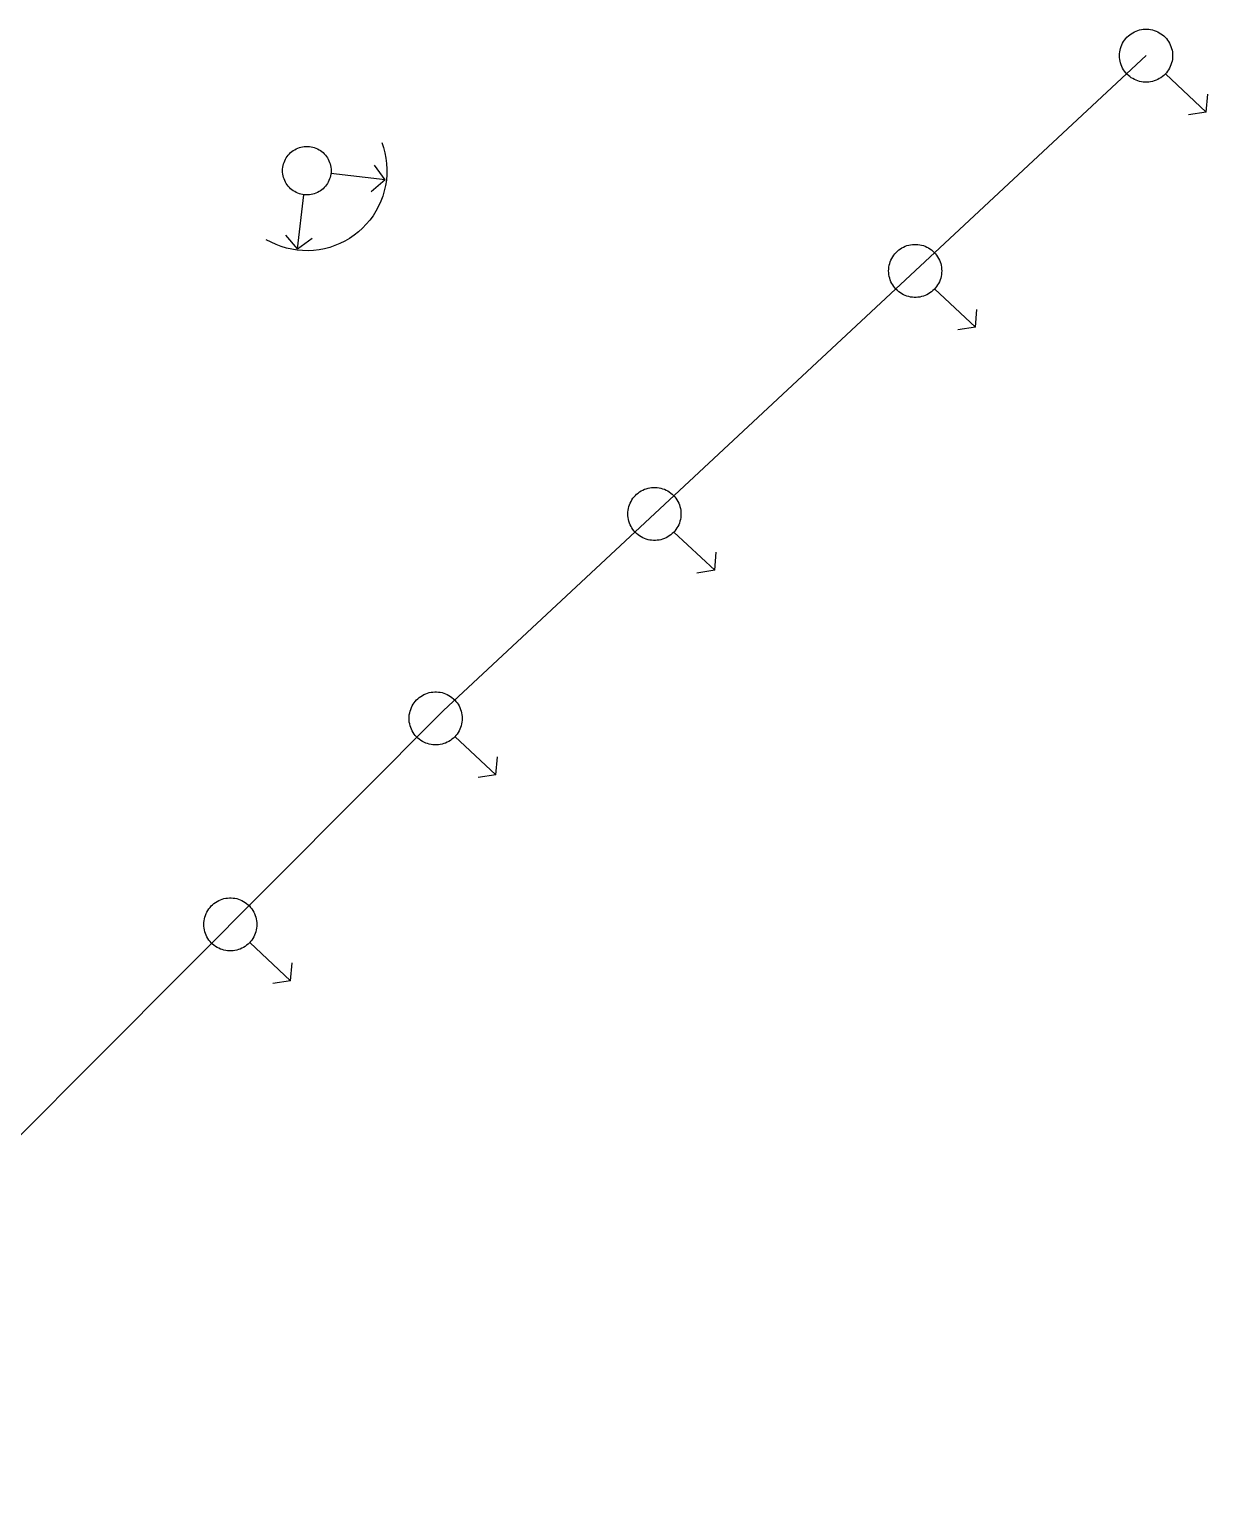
# Model space of a CAD drawing. Header units: inches. Extents: x 1390672 to 1398270, y 354915 to 360781.
# Drawn here: x 1393636 to 1393774.5, y 358096.9 to 358268.2 of the extents above; entities that cross this region are included whole.
import ezdxf

# ---------------------------------------------------------------- set-up
doc = ezdxf.new("R2010")
doc.units = ezdxf.units.IN
doc.header["$MEASUREMENT"] = 0

msp = doc.modelspace()

# ---------------------------------------------------------------- linework, layer by layer
for points in [[(1393770.32, 358265.12), (1393770.31, 358264.9), (1393770.29, 358264.68), (1393770.25, 358264.47), (1393770.2, 358264.26), (1393770.13, 358264.05), (1393770.05, 358263.85), (1393769.95, 358263.65), (1393769.84, 358263.46), (1393769.72, 358263.28), (1393769.59, 358263.11), (1393769.44, 358262.95), (1393769.29, 358262.8), (1393769.12, 358262.66), (1393768.94, 358262.53), (1393768.76, 358262.42), (1393768.57, 358262.31), (1393768.37, 358262.23), (1393768.16, 358262.15), (1393767.96, 358262.09), (1393767.74, 358262.05), (1393767.53, 358262.02), (1393767.31, 358262), (1393767.09, 358262), (1393766.88, 358262.02), (1393766.66, 358262.05), (1393766.45, 358262.09), (1393766.24, 358262.15), (1393766.03, 358262.23), (1393765.84, 358262.31), (1393765.64, 358262.42), (1393765.46, 358262.53), (1393765.28, 358262.66), (1393765.12, 358262.8), (1393764.96, 358262.95), (1393764.81, 358263.11), (1393764.68, 358263.28), (1393764.56, 358263.46), (1393764.45, 358263.65), (1393764.35, 358263.85), (1393764.27, 358264.05), (1393764.21, 358264.26), (1393764.15, 358264.47), (1393764.12, 358264.68), (1393764.09, 358264.9), (1393764.08, 358265.12), (1393764.09, 358265.33), (1393764.12, 358265.55), (1393764.15, 358265.76), (1393764.21, 358265.97), (1393764.27, 358266.18), (1393764.35, 358266.38), (1393764.45, 358266.58), (1393764.56, 358266.77), (1393764.68, 358266.95), (1393764.81, 358267.12), (1393764.96, 358267.28), (1393765.12, 358267.43), (1393765.28, 358267.57), (1393765.46, 358267.7), (1393765.64, 358267.81), (1393765.84, 358267.92), (1393766.03, 358268.01), (1393766.24, 358268.08), (1393766.45, 358268.14), (1393766.66, 358268.18), (1393766.88, 358268.22), (1393767.09, 358268.23), (1393767.31, 358268.23), (1393767.53, 358268.22), (1393767.74, 358268.18), (1393767.96, 358268.14), (1393768.16, 358268.08), (1393768.37, 358268.01), (1393768.57, 358267.92), (1393768.76, 358267.81), (1393768.94, 358267.7), (1393769.12, 358267.57), (1393769.29, 358267.43), (1393769.44, 358267.28), (1393769.59, 358267.12), (1393769.72, 358266.95), (1393769.84, 358266.77), (1393769.95, 358266.58), (1393770.05, 358266.38), (1393770.13, 358266.18), (1393770.2, 358265.97), (1393770.25, 358265.76), (1393770.29, 358265.55), (1393770.31, 358265.33), (1393770.32, 358265.12)], [(1393770.32, 358265.12), (1393770.31, 358264.9), (1393770.29, 358264.68), (1393770.25, 358264.47), (1393770.2, 358264.26), (1393770.13, 358264.05), (1393770.05, 358263.85), (1393769.95, 358263.65), (1393769.84, 358263.46), (1393769.72, 358263.28), (1393769.59, 358263.11), (1393769.44, 358262.95), (1393769.29, 358262.8), (1393769.12, 358262.66), (1393768.94, 358262.53), (1393768.76, 358262.42), (1393768.57, 358262.31), (1393768.37, 358262.23), (1393768.16, 358262.15), (1393767.96, 358262.09), (1393767.74, 358262.05), (1393767.53, 358262.02), (1393767.31, 358262), (1393767.09, 358262), (1393766.88, 358262.02), (1393766.66, 358262.05), (1393766.45, 358262.09), (1393766.24, 358262.15), (1393766.03, 358262.23), (1393765.84, 358262.31), (1393765.64, 358262.42), (1393765.46, 358262.53), (1393765.28, 358262.66), (1393765.12, 358262.8), (1393764.96, 358262.95), (1393764.81, 358263.11), (1393764.68, 358263.28), (1393764.56, 358263.46), (1393764.45, 358263.65), (1393764.35, 358263.85), (1393764.27, 358264.05), (1393764.21, 358264.26), (1393764.15, 358264.47), (1393764.12, 358264.68), (1393764.09, 358264.9), (1393764.08, 358265.12), (1393764.09, 358265.33), (1393764.12, 358265.55), (1393764.15, 358265.76), (1393764.21, 358265.97), (1393764.27, 358266.18), (1393764.35, 358266.38), (1393764.45, 358266.58), (1393764.56, 358266.77), (1393764.68, 358266.95), (1393764.81, 358267.12), (1393764.96, 358267.28), (1393765.12, 358267.43), (1393765.28, 358267.57), (1393765.46, 358267.7), (1393765.64, 358267.81), (1393765.84, 358267.92), (1393766.03, 358268.01), (1393766.24, 358268.08), (1393766.45, 358268.14), (1393766.66, 358268.18), (1393766.88, 358268.22), (1393767.09, 358268.23), (1393767.31, 358268.23), (1393767.53, 358268.22), (1393767.74, 358268.18), (1393767.96, 358268.14), (1393768.16, 358268.08), (1393768.37, 358268.01), (1393768.57, 358267.92), (1393768.76, 358267.81), (1393768.94, 358267.7), (1393769.12, 358267.57), (1393769.29, 358267.43), (1393769.44, 358267.28), (1393769.59, 358267.12), (1393769.72, 358266.95), (1393769.84, 358266.77), (1393769.95, 358266.58), (1393770.05, 358266.38), (1393770.13, 358266.18), (1393770.2, 358265.97), (1393770.25, 358265.76), (1393770.29, 358265.55), (1393770.31, 358265.33), (1393770.32, 358265.12)], [(1393593.69, 358096.94), (1393684.66, 358188.21), (1393767.2, 358265.12)], [(1393593.69, 358096.94), (1393684.66, 358188.21), (1393767.2, 358265.12)], [(1393769.48, 358262.98), (1393774.28, 358258.5)], [(1393769.48, 358262.98), (1393774.28, 358258.5)], [(1393774.28, 358258.5), (1393774.46, 358260.6)], [(1393774.28, 358258.5), (1393774.46, 358260.6)], [(1393774.28, 358258.5), (1393772.2, 358258.18)], [(1393774.28, 358258.5), (1393772.2, 358258.18)], [(1393677.42, 358254.94), (1393677.62, 358254.33), (1393677.79, 358253.71), (1393677.91, 358253.08), (1393677.99, 358252.44), (1393678.02, 358251.79), (1393678.01, 358251.15), (1393677.96, 358250.51), (1393677.86, 358249.87), (1393677.72, 358249.25), (1393677.54, 358248.63), (1393677.31, 358248.03), (1393677.05, 358247.44), (1393676.74, 358246.87), (1393676.4, 358246.33), (1393676.02, 358245.81), (1393675.6, 358245.32), (1393675.16, 358244.86), (1393674.68, 358244.42), (1393674.17, 358244.03), (1393673.64, 358243.66), (1393673.09, 358243.34), (1393672.51, 358243.05), (1393671.92, 358242.81), (1393671.31, 358242.6), (1393670.68, 358242.44), (1393670.05, 358242.32), (1393669.41, 358242.25), (1393668.77, 358242.21), (1393668.13, 358242.23), (1393667.48, 358242.28), (1393666.85, 358242.38), (1393666.22, 358242.52), (1393665.61, 358242.71), (1393665, 358242.94), (1393664.42, 358243.2), (1393663.85, 358243.51)], [(1393671.47, 358251.62), (1393671.46, 358251.42), (1393671.44, 358251.22), (1393671.41, 358251.02), (1393671.36, 358250.83), (1393671.3, 358250.64), (1393671.22, 358250.46), (1393671.14, 358250.28), (1393671.04, 358250.11), (1393670.92, 358249.94), (1393670.8, 358249.79), (1393670.67, 358249.64), (1393670.53, 358249.5), (1393670.37, 358249.37), (1393670.21, 358249.26), (1393670.05, 358249.15), (1393669.87, 358249.06), (1393669.69, 358248.98), (1393669.5, 358248.91), (1393669.31, 358248.85), (1393669.12, 358248.81), (1393668.92, 358248.78), (1393668.72, 358248.77), (1393668.52, 358248.77), (1393668.32, 358248.78), (1393668.13, 358248.81), (1393667.93, 358248.85), (1393667.74, 358248.91), (1393667.56, 358248.98), (1393667.37, 358249.06), (1393667.2, 358249.15), (1393667.03, 358249.26), (1393666.87, 358249.37), (1393666.72, 358249.5), (1393666.57, 358249.64), (1393666.44, 358249.79), (1393666.32, 358249.94), (1393666.21, 358250.11), (1393666.11, 358250.28), (1393666.02, 358250.46), (1393665.95, 358250.64), (1393665.89, 358250.83), (1393665.84, 358251.02), (1393665.8, 358251.22), (1393665.78, 358251.42), (1393665.77, 358251.62), (1393665.78, 358251.81), (1393665.8, 358252.01), (1393665.84, 358252.21), (1393665.89, 358252.4), (1393665.95, 358252.59), (1393666.02, 358252.77), (1393666.11, 358252.95), (1393666.21, 358253.12), (1393666.32, 358253.29), (1393666.44, 358253.45), (1393666.57, 358253.59), (1393666.72, 358253.73), (1393666.87, 358253.86), (1393667.03, 358253.98), (1393667.2, 358254.08), (1393667.37, 358254.17), (1393667.56, 358254.25), (1393667.74, 358254.32), (1393667.93, 358254.38), (1393668.13, 358254.42), (1393668.32, 358254.45), (1393668.52, 358254.46), (1393668.72, 358254.46), (1393668.92, 358254.45), (1393669.12, 358254.42), (1393669.31, 358254.38), (1393669.5, 358254.32), (1393669.69, 358254.25), (1393669.87, 358254.17), (1393670.05, 358254.08), (1393670.21, 358253.98), (1393670.37, 358253.86), (1393670.53, 358253.73), (1393670.67, 358253.59), (1393670.8, 358253.45), (1393670.92, 358253.29), (1393671.04, 358253.12), (1393671.14, 358252.95), (1393671.22, 358252.77), (1393671.3, 358252.59), (1393671.36, 358252.4), (1393671.41, 358252.21), (1393671.44, 358252.01), (1393671.46, 358251.81), (1393671.47, 358251.62)], [(1393677.81, 358250.52), (1393676.55, 358252.25)], [(1393677.81, 358250.52), (1393671.45, 358251.28)], [(1393677.81, 358250.52), (1393676.18, 358249.13)], [(1393667.53, 358242.42), (1393668.28, 358248.79)], [(1393667.53, 358242.42), (1393666.14, 358244.05)], [(1393667.53, 358242.42), (1393669.26, 358243.68)], [(1393743.2, 358239.85), (1393743.19, 358239.63), (1393743.17, 358239.41), (1393743.13, 358239.2), (1393743.08, 358238.99), (1393743.01, 358238.78), (1393742.93, 358238.58), (1393742.83, 358238.38), (1393742.72, 358238.2), (1393742.6, 358238.02), (1393742.47, 358237.84), (1393742.32, 358237.68), (1393742.17, 358237.53), (1393742, 358237.39), (1393741.82, 358237.26), (1393741.64, 358237.15), (1393741.45, 358237.05), (1393741.25, 358236.96), (1393741.04, 358236.88), (1393740.84, 358236.82), (1393740.62, 358236.78), (1393740.41, 358236.75), (1393740.19, 358236.73), (1393739.97, 358236.73), (1393739.76, 358236.75), (1393739.54, 358236.78), (1393739.33, 358236.82), (1393739.12, 358236.88), (1393738.91, 358236.96), (1393738.72, 358237.05), (1393738.52, 358237.15), (1393738.34, 358237.26), (1393738.16, 358237.39), (1393738, 358237.53), (1393737.84, 358237.68), (1393737.69, 358237.84), (1393737.56, 358238.02), (1393737.44, 358238.2), (1393737.33, 358238.38), (1393737.23, 358238.58), (1393737.15, 358238.78), (1393737.09, 358238.99), (1393737.03, 358239.2), (1393736.99, 358239.41), (1393736.97, 358239.63), (1393736.96, 358239.85), (1393736.97, 358240.06), (1393736.99, 358240.28), (1393737.03, 358240.5), (1393737.09, 358240.71), (1393737.15, 358240.91), (1393737.23, 358241.11), (1393737.33, 358241.31), (1393737.44, 358241.5), (1393737.56, 358241.68), (1393737.69, 358241.85), (1393737.84, 358242.01), (1393738, 358242.16), (1393738.16, 358242.3), (1393738.34, 358242.43), (1393738.52, 358242.55), (1393738.72, 358242.65), (1393738.91, 358242.74), (1393739.12, 358242.81), (1393739.33, 358242.87), (1393739.54, 358242.92), (1393739.76, 358242.95), (1393739.97, 358242.96), (1393740.19, 358242.96), (1393740.41, 358242.95), (1393740.62, 358242.92), (1393740.84, 358242.87), (1393741.04, 358242.81), (1393741.25, 358242.74), (1393741.45, 358242.65), (1393741.64, 358242.55), (1393741.82, 358242.43), (1393742, 358242.3), (1393742.17, 358242.16), (1393742.32, 358242.01), (1393742.47, 358241.85), (1393742.6, 358241.68), (1393742.72, 358241.5), (1393742.83, 358241.31), (1393742.93, 358241.11), (1393743.01, 358240.91), (1393743.08, 358240.71), (1393743.13, 358240.5), (1393743.17, 358240.28), (1393743.19, 358240.06), (1393743.2, 358239.85)], [(1393743.2, 358239.85), (1393743.19, 358239.63), (1393743.17, 358239.41), (1393743.13, 358239.2), (1393743.08, 358238.99), (1393743.01, 358238.78), (1393742.93, 358238.58), (1393742.83, 358238.38), (1393742.72, 358238.2), (1393742.6, 358238.02), (1393742.47, 358237.84), (1393742.32, 358237.68), (1393742.17, 358237.53), (1393742, 358237.39), (1393741.82, 358237.26), (1393741.64, 358237.15), (1393741.45, 358237.05), (1393741.25, 358236.96), (1393741.04, 358236.88), (1393740.84, 358236.82), (1393740.62, 358236.78), (1393740.41, 358236.75), (1393740.19, 358236.73), (1393739.97, 358236.73), (1393739.76, 358236.75), (1393739.54, 358236.78), (1393739.33, 358236.82), (1393739.12, 358236.88), (1393738.91, 358236.96), (1393738.72, 358237.05), (1393738.52, 358237.15), (1393738.34, 358237.26), (1393738.16, 358237.39), (1393738, 358237.53), (1393737.84, 358237.68), (1393737.69, 358237.84), (1393737.56, 358238.02), (1393737.44, 358238.2), (1393737.33, 358238.38), (1393737.23, 358238.58), (1393737.15, 358238.78), (1393737.09, 358238.99), (1393737.03, 358239.2), (1393736.99, 358239.41), (1393736.97, 358239.63), (1393736.96, 358239.85), (1393736.97, 358240.06), (1393736.99, 358240.28), (1393737.03, 358240.5), (1393737.09, 358240.71), (1393737.15, 358240.91), (1393737.23, 358241.11), (1393737.33, 358241.31), (1393737.44, 358241.5), (1393737.56, 358241.68), (1393737.69, 358241.85), (1393737.84, 358242.01), (1393738, 358242.16), (1393738.16, 358242.3), (1393738.34, 358242.43), (1393738.52, 358242.55), (1393738.72, 358242.65), (1393738.91, 358242.74), (1393739.12, 358242.81), (1393739.33, 358242.87), (1393739.54, 358242.92), (1393739.76, 358242.95), (1393739.97, 358242.96), (1393740.19, 358242.96), (1393740.41, 358242.95), (1393740.62, 358242.92), (1393740.84, 358242.87), (1393741.04, 358242.81), (1393741.25, 358242.74), (1393741.45, 358242.65), (1393741.64, 358242.55), (1393741.82, 358242.43), (1393742, 358242.3), (1393742.17, 358242.16), (1393742.32, 358242.01), (1393742.47, 358241.85), (1393742.6, 358241.68), (1393742.72, 358241.5), (1393742.83, 358241.31), (1393742.93, 358241.11), (1393743.01, 358240.91), (1393743.08, 358240.71), (1393743.13, 358240.5), (1393743.17, 358240.28), (1393743.19, 358240.06), (1393743.2, 358239.85)], [(1393742.35, 358237.72), (1393747.16, 358233.23)], [(1393742.35, 358237.72), (1393747.16, 358233.23)], [(1393747.16, 358233.23), (1393747.34, 358235.33)], [(1393747.16, 358233.23), (1393747.34, 358235.33)], [(1393747.16, 358233.23), (1393745.08, 358232.91)], [(1393747.16, 358233.23), (1393745.08, 358232.91)], [(1393712.57, 358211.31), (1393712.56, 358211.09), (1393712.54, 358210.87), (1393712.5, 358210.66), (1393712.45, 358210.45), (1393712.38, 358210.24), (1393712.3, 358210.04), (1393712.2, 358209.84), (1393712.09, 358209.66), (1393711.97, 358209.48), (1393711.84, 358209.3), (1393711.69, 358209.14), (1393711.54, 358208.99), (1393711.37, 358208.85), (1393711.19, 358208.72), (1393711.01, 358208.61), (1393710.82, 358208.51), (1393710.62, 358208.42), (1393710.41, 358208.34), (1393710.2, 358208.28), (1393709.99, 358208.24), (1393709.78, 358208.21), (1393709.56, 358208.19), (1393709.34, 358208.19), (1393709.12, 358208.21), (1393708.91, 358208.24), (1393708.7, 358208.28), (1393708.49, 358208.34), (1393708.28, 358208.42), (1393708.08, 358208.51), (1393707.89, 358208.61), (1393707.71, 358208.72), (1393707.53, 358208.85), (1393707.36, 358208.99), (1393707.21, 358209.14), (1393707.06, 358209.3), (1393706.93, 358209.48), (1393706.81, 358209.66), (1393706.7, 358209.84), (1393706.6, 358210.04), (1393706.52, 358210.24), (1393706.45, 358210.45), (1393706.4, 358210.66), (1393706.36, 358210.87), (1393706.34, 358211.09), (1393706.33, 358211.31), (1393706.34, 358211.53), (1393706.36, 358211.74), (1393706.4, 358211.96), (1393706.45, 358212.17), (1393706.52, 358212.37), (1393706.6, 358212.58), (1393706.7, 358212.77), (1393706.81, 358212.96), (1393706.93, 358213.14), (1393707.06, 358213.31), (1393707.21, 358213.47), (1393707.36, 358213.62), (1393707.53, 358213.76), (1393707.71, 358213.89), (1393707.89, 358214.01), (1393708.08, 358214.11), (1393708.28, 358214.2), (1393708.49, 358214.27), (1393708.7, 358214.33), (1393708.91, 358214.38), (1393709.12, 358214.41), (1393709.34, 358214.42), (1393709.56, 358214.42), (1393709.78, 358214.41), (1393709.99, 358214.38), (1393710.2, 358214.33), (1393710.41, 358214.27), (1393710.62, 358214.2), (1393710.82, 358214.11), (1393711.01, 358214.01), (1393711.19, 358213.89), (1393711.37, 358213.76), (1393711.54, 358213.62), (1393711.69, 358213.47), (1393711.84, 358213.31), (1393711.97, 358213.14), (1393712.09, 358212.96), (1393712.2, 358212.77), (1393712.3, 358212.58), (1393712.38, 358212.37), (1393712.45, 358212.17), (1393712.5, 358211.96), (1393712.54, 358211.74), (1393712.56, 358211.53), (1393712.57, 358211.31)], [(1393712.57, 358211.31), (1393712.56, 358211.09), (1393712.54, 358210.87), (1393712.5, 358210.66), (1393712.45, 358210.45), (1393712.38, 358210.24), (1393712.3, 358210.04), (1393712.2, 358209.84), (1393712.09, 358209.66), (1393711.97, 358209.48), (1393711.84, 358209.3), (1393711.69, 358209.14), (1393711.54, 358208.99), (1393711.37, 358208.85), (1393711.19, 358208.72), (1393711.01, 358208.61), (1393710.82, 358208.51), (1393710.62, 358208.42), (1393710.41, 358208.34), (1393710.2, 358208.28), (1393709.99, 358208.24), (1393709.78, 358208.21), (1393709.56, 358208.19), (1393709.34, 358208.19), (1393709.12, 358208.21), (1393708.91, 358208.24), (1393708.7, 358208.28), (1393708.49, 358208.34), (1393708.28, 358208.42), (1393708.08, 358208.51), (1393707.89, 358208.61), (1393707.71, 358208.72), (1393707.53, 358208.85), (1393707.36, 358208.99), (1393707.21, 358209.14), (1393707.06, 358209.3), (1393706.93, 358209.48), (1393706.81, 358209.66), (1393706.7, 358209.84), (1393706.6, 358210.04), (1393706.52, 358210.24), (1393706.45, 358210.45), (1393706.4, 358210.66), (1393706.36, 358210.87), (1393706.34, 358211.09), (1393706.33, 358211.31), (1393706.34, 358211.53), (1393706.36, 358211.74), (1393706.4, 358211.96), (1393706.45, 358212.17), (1393706.52, 358212.37), (1393706.6, 358212.58), (1393706.7, 358212.77), (1393706.81, 358212.96), (1393706.93, 358213.14), (1393707.06, 358213.31), (1393707.21, 358213.47), (1393707.36, 358213.62), (1393707.53, 358213.76), (1393707.71, 358213.89), (1393707.89, 358214.01), (1393708.08, 358214.11), (1393708.28, 358214.2), (1393708.49, 358214.27), (1393708.7, 358214.33), (1393708.91, 358214.38), (1393709.12, 358214.41), (1393709.34, 358214.42), (1393709.56, 358214.42), (1393709.78, 358214.41), (1393709.99, 358214.38), (1393710.2, 358214.33), (1393710.41, 358214.27), (1393710.62, 358214.2), (1393710.82, 358214.11), (1393711.01, 358214.01), (1393711.19, 358213.89), (1393711.37, 358213.76), (1393711.54, 358213.62), (1393711.69, 358213.47), (1393711.84, 358213.31), (1393711.97, 358213.14), (1393712.09, 358212.96), (1393712.2, 358212.77), (1393712.3, 358212.58), (1393712.38, 358212.37), (1393712.45, 358212.17), (1393712.5, 358211.96), (1393712.54, 358211.74), (1393712.56, 358211.53), (1393712.57, 358211.31)], [(1393711.72, 358209.18), (1393716.53, 358204.7)], [(1393711.72, 358209.18), (1393716.53, 358204.7)], [(1393716.53, 358204.7), (1393716.71, 358206.8)], [(1393716.53, 358204.7), (1393716.71, 358206.8)], [(1393716.53, 358204.7), (1393714.45, 358204.37)], [(1393716.53, 358204.7), (1393714.45, 358204.37)], [(1393686.86, 358187.29), (1393686.86, 358187.08), (1393686.83, 358186.86), (1393686.79, 358186.65), (1393686.74, 358186.43), (1393686.67, 358186.23), (1393686.59, 358186.03), (1393686.5, 358185.83), (1393686.39, 358185.64), (1393686.27, 358185.46), (1393686.13, 358185.29), (1393685.99, 358185.13), (1393685.83, 358184.98), (1393685.66, 358184.84), (1393685.49, 358184.71), (1393685.3, 358184.59), (1393685.11, 358184.49), (1393684.91, 358184.4), (1393684.71, 358184.33), (1393684.5, 358184.27), (1393684.29, 358184.22), (1393684.07, 358184.19), (1393683.85, 358184.18), (1393683.64, 358184.18), (1393683.42, 358184.19), (1393683.21, 358184.22), (1393682.99, 358184.27), (1393682.78, 358184.33), (1393682.58, 358184.4), (1393682.38, 358184.49), (1393682.19, 358184.59), (1393682, 358184.71), (1393681.83, 358184.84), (1393681.66, 358184.98), (1393681.5, 358185.13), (1393681.36, 358185.29), (1393681.22, 358185.46), (1393681.1, 358185.64), (1393680.99, 358185.83), (1393680.9, 358186.03), (1393680.82, 358186.23), (1393680.75, 358186.43), (1393680.7, 358186.65), (1393680.66, 358186.86), (1393680.64, 358187.08), (1393680.63, 358187.29), (1393680.64, 358187.51), (1393680.66, 358187.73), (1393680.7, 358187.94), (1393680.75, 358188.15), (1393680.82, 358188.36), (1393680.9, 358188.56), (1393680.99, 358188.76), (1393681.1, 358188.95), (1393681.22, 358189.13), (1393681.36, 358189.3), (1393681.5, 358189.46), (1393681.66, 358189.61), (1393681.83, 358189.75), (1393682, 358189.88), (1393682.19, 358189.99), (1393682.38, 358190.09), (1393682.58, 358190.18), (1393682.78, 358190.26), (1393682.99, 358190.32), (1393683.21, 358190.36), (1393683.42, 358190.39), (1393683.64, 358190.41), (1393683.85, 358190.41), (1393684.07, 358190.39), (1393684.29, 358190.36), (1393684.5, 358190.32), (1393684.71, 358190.26), (1393684.91, 358190.18), (1393685.11, 358190.09), (1393685.3, 358189.99), (1393685.49, 358189.88), (1393685.66, 358189.75), (1393685.83, 358189.61), (1393685.99, 358189.46), (1393686.13, 358189.3), (1393686.27, 358189.13), (1393686.39, 358188.95), (1393686.5, 358188.76), (1393686.59, 358188.56), (1393686.67, 358188.36), (1393686.74, 358188.15), (1393686.79, 358187.94), (1393686.83, 358187.73), (1393686.86, 358187.51), (1393686.86, 358187.29)], [(1393686.86, 358187.29), (1393686.86, 358187.08), (1393686.83, 358186.86), (1393686.79, 358186.65), (1393686.74, 358186.43), (1393686.67, 358186.23), (1393686.59, 358186.03), (1393686.5, 358185.83), (1393686.39, 358185.64), (1393686.27, 358185.46), (1393686.13, 358185.29), (1393685.99, 358185.13), (1393685.83, 358184.98), (1393685.66, 358184.84), (1393685.49, 358184.71), (1393685.3, 358184.59), (1393685.11, 358184.49), (1393684.91, 358184.4), (1393684.71, 358184.33), (1393684.5, 358184.27), (1393684.29, 358184.22), (1393684.07, 358184.19), (1393683.85, 358184.18), (1393683.64, 358184.18), (1393683.42, 358184.19), (1393683.21, 358184.22), (1393682.99, 358184.27), (1393682.78, 358184.33), (1393682.58, 358184.4), (1393682.38, 358184.49), (1393682.19, 358184.59), (1393682, 358184.71), (1393681.83, 358184.84), (1393681.66, 358184.98), (1393681.5, 358185.13), (1393681.36, 358185.29), (1393681.22, 358185.46), (1393681.1, 358185.64), (1393680.99, 358185.83), (1393680.9, 358186.03), (1393680.82, 358186.23), (1393680.75, 358186.43), (1393680.7, 358186.65), (1393680.66, 358186.86), (1393680.64, 358187.08), (1393680.63, 358187.29), (1393680.64, 358187.51), (1393680.66, 358187.73), (1393680.7, 358187.94), (1393680.75, 358188.15), (1393680.82, 358188.36), (1393680.9, 358188.56), (1393680.99, 358188.76), (1393681.1, 358188.95), (1393681.22, 358189.13), (1393681.36, 358189.3), (1393681.5, 358189.46), (1393681.66, 358189.61), (1393681.83, 358189.75), (1393682, 358189.88), (1393682.19, 358189.99), (1393682.38, 358190.09), (1393682.58, 358190.18), (1393682.78, 358190.26), (1393682.99, 358190.32), (1393683.21, 358190.36), (1393683.42, 358190.39), (1393683.64, 358190.41), (1393683.85, 358190.41), (1393684.07, 358190.39), (1393684.29, 358190.36), (1393684.5, 358190.32), (1393684.71, 358190.26), (1393684.91, 358190.18), (1393685.11, 358190.09), (1393685.3, 358189.99), (1393685.49, 358189.88), (1393685.66, 358189.75), (1393685.83, 358189.61), (1393685.99, 358189.46), (1393686.13, 358189.3), (1393686.27, 358189.13), (1393686.39, 358188.95), (1393686.5, 358188.76), (1393686.59, 358188.56), (1393686.67, 358188.36), (1393686.74, 358188.15), (1393686.79, 358187.94), (1393686.83, 358187.73), (1393686.86, 358187.51), (1393686.86, 358187.29)], [(1393686.02, 358185.16), (1393690.83, 358180.68)], [(1393686.02, 358185.16), (1393690.83, 358180.68)], [(1393690.83, 358180.68), (1393691, 358182.78)], [(1393690.83, 358180.68), (1393691, 358182.78)], [(1393690.83, 358180.68), (1393688.74, 358180.36)], [(1393690.83, 358180.68), (1393688.74, 358180.36)], [(1393662.75, 358163.1), (1393662.74, 358162.88), (1393662.72, 358162.67), (1393662.68, 358162.45), (1393662.63, 358162.24), (1393662.56, 358162.04), (1393662.48, 358161.83), (1393662.38, 358161.64), (1393662.28, 358161.45), (1393662.15, 358161.27), (1393662.02, 358161.1), (1393661.87, 358160.94), (1393661.72, 358160.79), (1393661.55, 358160.65), (1393661.38, 358160.52), (1393661.19, 358160.4), (1393661, 358160.3), (1393660.8, 358160.21), (1393660.6, 358160.14), (1393660.39, 358160.08), (1393660.17, 358160.03), (1393659.96, 358160), (1393659.74, 358159.99), (1393659.52, 358159.99), (1393659.31, 358160), (1393659.09, 358160.03), (1393658.88, 358160.08), (1393658.67, 358160.14), (1393658.47, 358160.21), (1393658.27, 358160.3), (1393658.07, 358160.4), (1393657.89, 358160.52), (1393657.71, 358160.65), (1393657.55, 358160.79), (1393657.39, 358160.94), (1393657.25, 358161.1), (1393657.11, 358161.27), (1393656.99, 358161.45), (1393656.88, 358161.64), (1393656.79, 358161.83), (1393656.7, 358162.04), (1393656.64, 358162.24), (1393656.58, 358162.45), (1393656.55, 358162.67), (1393656.52, 358162.88), (1393656.52, 358163.1), (1393656.52, 358163.32), (1393656.55, 358163.54), (1393656.58, 358163.75), (1393656.64, 358163.96), (1393656.7, 358164.17), (1393656.79, 358164.37), (1393656.88, 358164.56), (1393656.99, 358164.75), (1393657.11, 358164.93), (1393657.25, 358165.1), (1393657.39, 358165.27), (1393657.55, 358165.42), (1393657.71, 358165.56), (1393657.89, 358165.69), (1393658.07, 358165.8), (1393658.27, 358165.9), (1393658.47, 358165.99), (1393658.67, 358166.07), (1393658.88, 358166.13), (1393659.09, 358166.17), (1393659.31, 358166.2), (1393659.52, 358166.22), (1393659.74, 358166.22), (1393659.96, 358166.2), (1393660.17, 358166.17), (1393660.39, 358166.13), (1393660.6, 358166.07), (1393660.8, 358165.99), (1393661, 358165.9), (1393661.19, 358165.8), (1393661.38, 358165.69), (1393661.55, 358165.56), (1393661.72, 358165.42), (1393661.87, 358165.27), (1393662.02, 358165.1), (1393662.15, 358164.93), (1393662.28, 358164.75), (1393662.38, 358164.56), (1393662.48, 358164.37), (1393662.56, 358164.17), (1393662.63, 358163.96), (1393662.68, 358163.75), (1393662.72, 358163.54), (1393662.74, 358163.32), (1393662.75, 358163.1)], [(1393662.75, 358163.1), (1393662.74, 358162.88), (1393662.72, 358162.67), (1393662.68, 358162.45), (1393662.63, 358162.24), (1393662.56, 358162.04), (1393662.48, 358161.83), (1393662.38, 358161.64), (1393662.28, 358161.45), (1393662.15, 358161.27), (1393662.02, 358161.1), (1393661.87, 358160.94), (1393661.72, 358160.79), (1393661.55, 358160.65), (1393661.38, 358160.52), (1393661.19, 358160.4), (1393661, 358160.3), (1393660.8, 358160.21), (1393660.6, 358160.14), (1393660.39, 358160.08), (1393660.17, 358160.03), (1393659.96, 358160), (1393659.74, 358159.99), (1393659.52, 358159.99), (1393659.31, 358160), (1393659.09, 358160.03), (1393658.88, 358160.08), (1393658.67, 358160.14), (1393658.47, 358160.21), (1393658.27, 358160.3), (1393658.07, 358160.4), (1393657.89, 358160.52), (1393657.71, 358160.65), (1393657.55, 358160.79), (1393657.39, 358160.94), (1393657.25, 358161.1), (1393657.11, 358161.27), (1393656.99, 358161.45), (1393656.88, 358161.64), (1393656.79, 358161.83), (1393656.7, 358162.04), (1393656.64, 358162.24), (1393656.58, 358162.45), (1393656.55, 358162.67), (1393656.52, 358162.88), (1393656.52, 358163.1), (1393656.52, 358163.32), (1393656.55, 358163.54), (1393656.58, 358163.75), (1393656.64, 358163.96), (1393656.7, 358164.17), (1393656.79, 358164.37), (1393656.88, 358164.56), (1393656.99, 358164.75), (1393657.11, 358164.93), (1393657.25, 358165.1), (1393657.39, 358165.27), (1393657.55, 358165.42), (1393657.71, 358165.56), (1393657.89, 358165.69), (1393658.07, 358165.8), (1393658.27, 358165.9), (1393658.47, 358165.99), (1393658.67, 358166.07), (1393658.88, 358166.13), (1393659.09, 358166.17), (1393659.31, 358166.2), (1393659.52, 358166.22), (1393659.74, 358166.22), (1393659.96, 358166.2), (1393660.17, 358166.17), (1393660.39, 358166.13), (1393660.6, 358166.07), (1393660.8, 358165.99), (1393661, 358165.9), (1393661.19, 358165.8), (1393661.38, 358165.69), (1393661.55, 358165.56), (1393661.72, 358165.42), (1393661.87, 358165.27), (1393662.02, 358165.1), (1393662.15, 358164.93), (1393662.28, 358164.75), (1393662.38, 358164.56), (1393662.48, 358164.37), (1393662.56, 358164.17), (1393662.63, 358163.96), (1393662.68, 358163.75), (1393662.72, 358163.54), (1393662.74, 358163.32), (1393662.75, 358163.1)], [(1393661.91, 358160.97), (1393666.71, 358156.49)], [(1393661.91, 358160.97), (1393666.71, 358156.49)], [(1393666.71, 358156.49), (1393666.89, 358158.59)], [(1393666.71, 358156.49), (1393666.89, 358158.59)], [(1393666.71, 358156.49), (1393664.63, 358156.16)], [(1393666.71, 358156.49), (1393664.63, 358156.16)]]:
    msp.add_lwpolyline(points)

doc.saveas('drawing.dxf')
